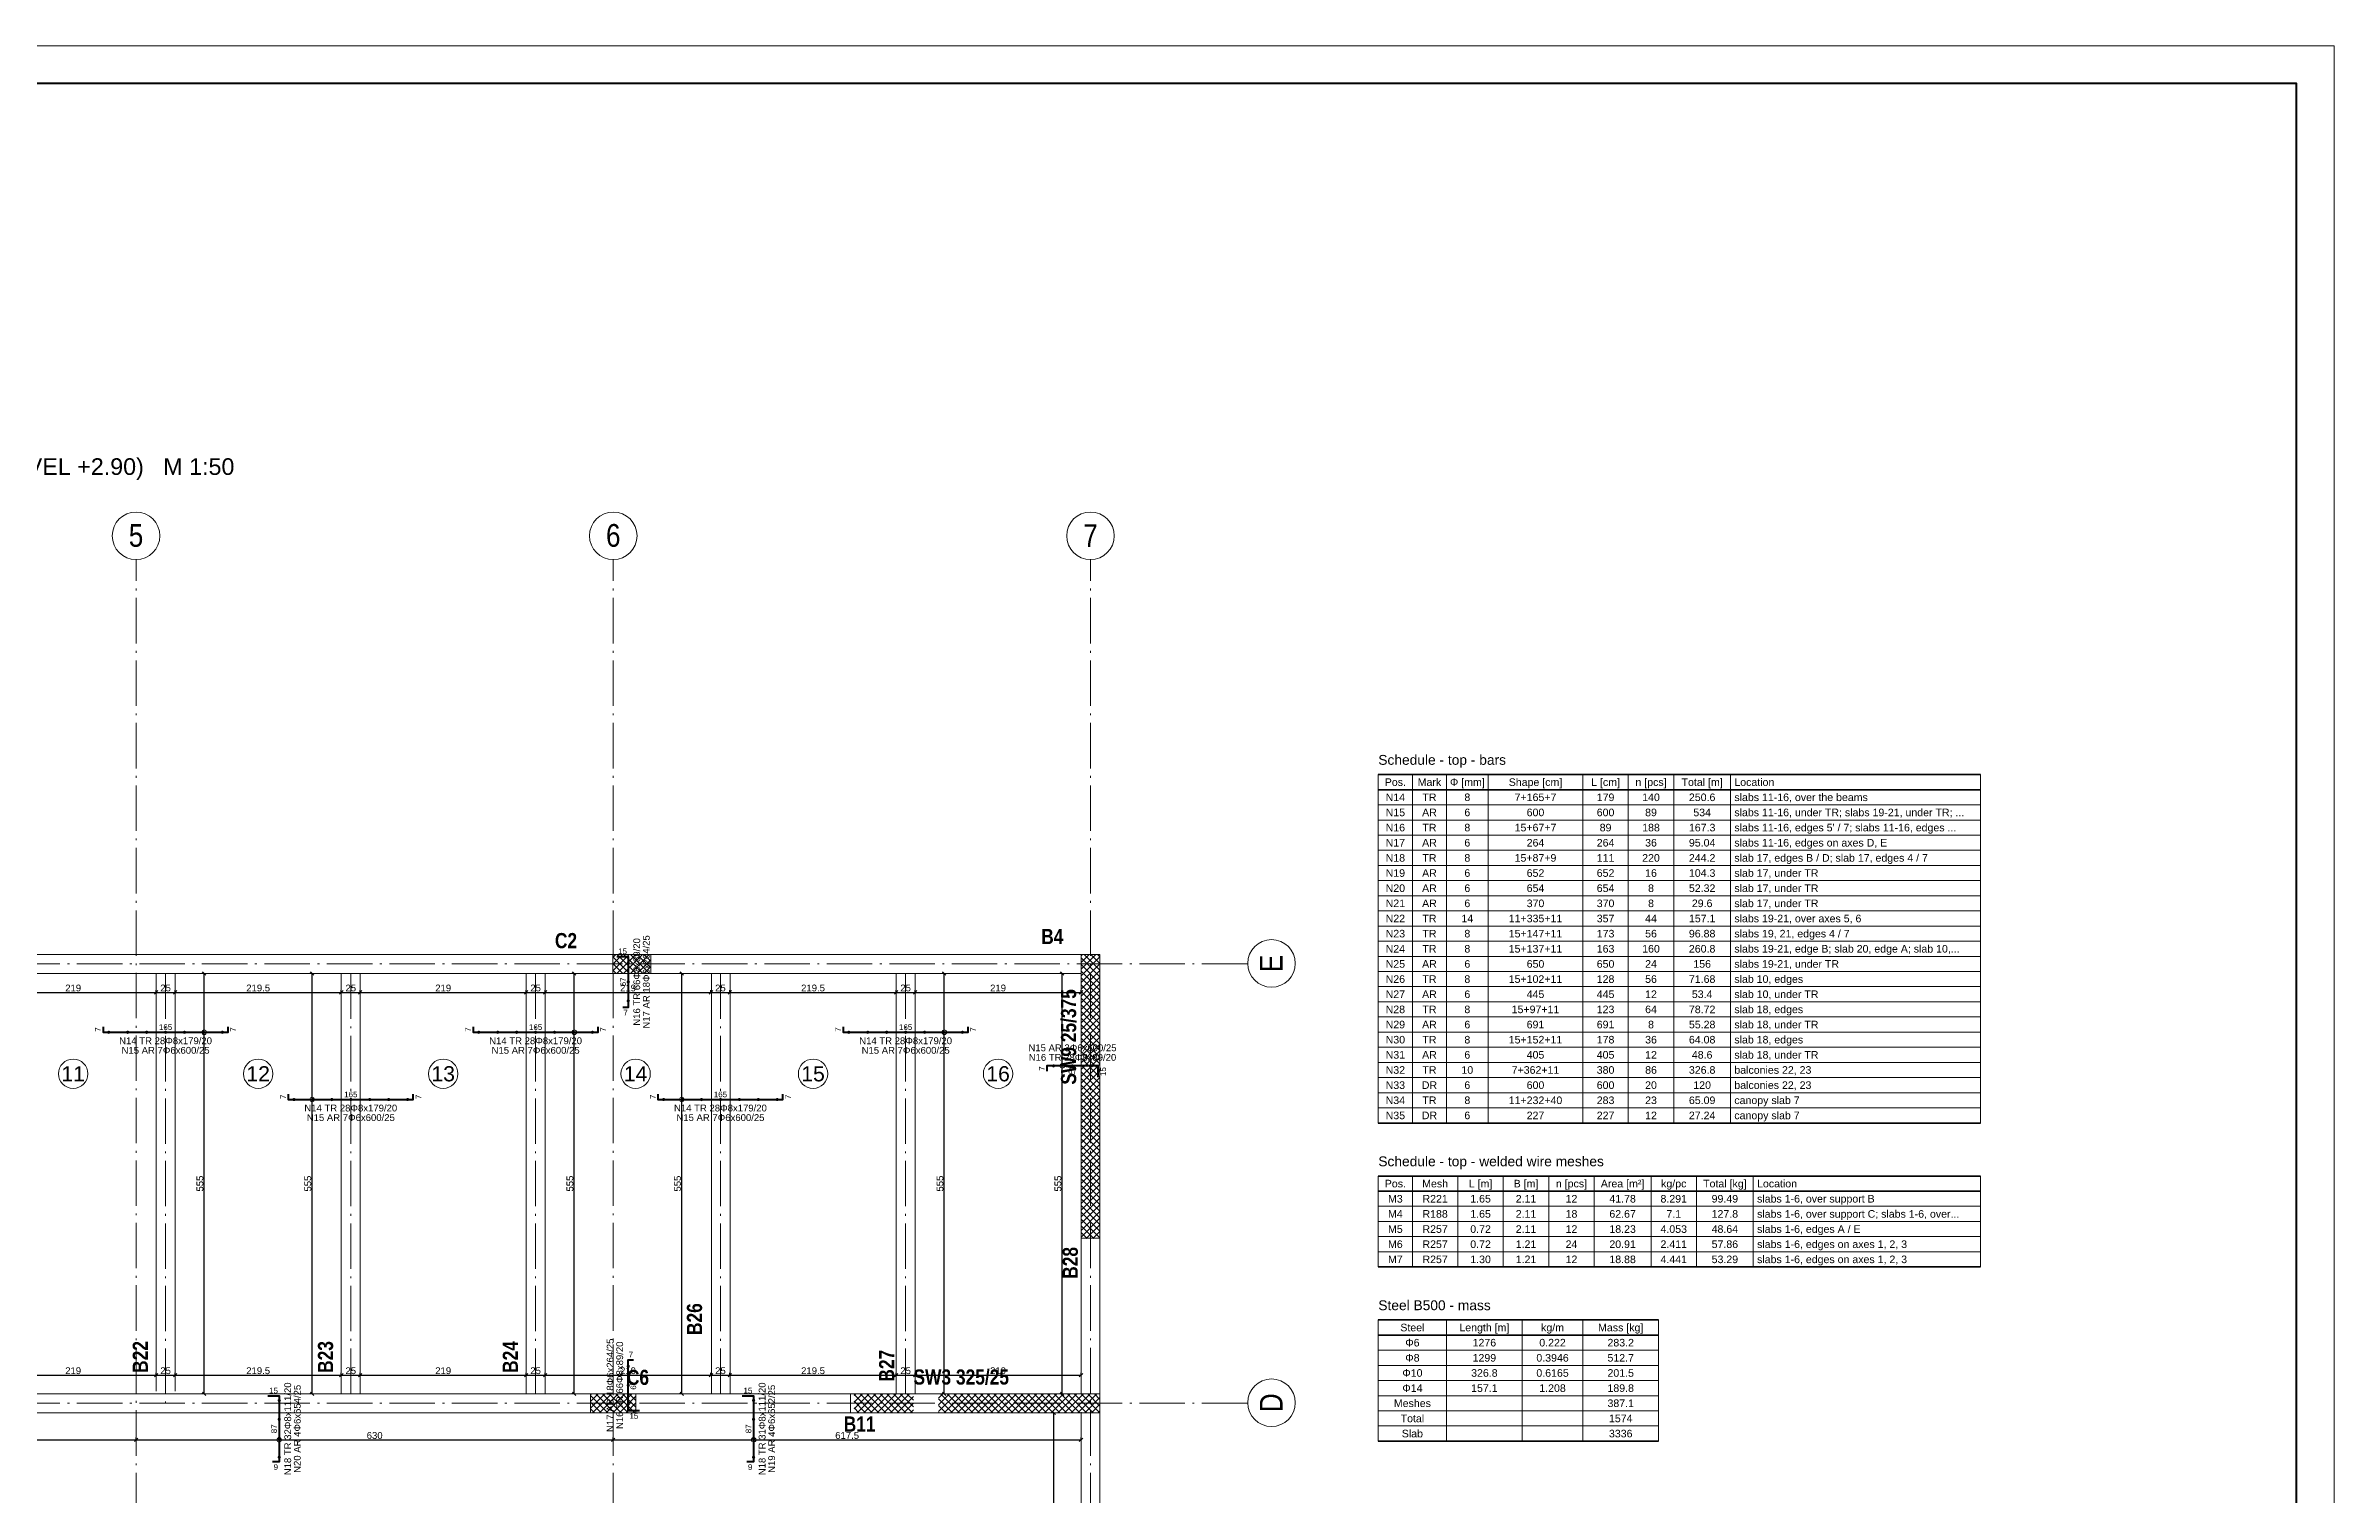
# Model space of a CAD drawing. Header units: millimetres. Extents: x -455 to 11942, y -2742 to 3320.
# Drawn here: x 8921 to 11942, y 1408 to 3320 of the extents above; entities that cross this region are included whole.
import ezdxf
from ezdxf.enums import TextEntityAlignment as Align

# ---------------------------------------------------------------- set-up
doc = ezdxf.new("R2010")
doc.units = ezdxf.units.MM
doc.linetypes.add('DASHDOT', pattern=[82.5, 60, -10, 2.5, -10])
doc.linetypes.add('Solid Line copy-002', pattern=[82.5, 60, -10, 2.5, -10])
for name, color, linetype, lineweight in [('!Column', 10, 'Continuous', 50), ('!Hatch', 70, 'Continuous', 25), ('035', 30, 'Continuous', 30), ('Osi', 70, 'DASHDOT', 25), ('R-BARS-TOP', 5, 'Continuous', 50), ('R-DIM', 3, 'Continuous', 18), ('R-TABLE', 7, 'Continuous', 18), ('R-TEXT', 7, 'Continuous', 18), ('R-TITLE', 7, 'Continuous', 35), ('SHEET', 7, 'Continuous', 35)]:
    doc.layers.add(name, color=color, linetype=linetype, lineweight=lineweight)
doc.layers.add('text', color=7, linetype='Continuous')
doc.styles.add('GENERATED_STYLE_2', font='ARIALN.TTF')
doc.styles.add('GENERATED_STYLE_3', font='ARIALNB.TTF')
doc.styles.add('RC_TEXT', font='arial.ttf')
doc.dimstyles.new('RC_DIM', dxfattribs={"dimtxt": 9, "dimasz": 4.5, "dimexe": 3, "dimexo": 0, "dimgap": 1.2, "dimtad": 1, "dimdec": 1, "dimdsep": 46, "dimtxsty": 'RC_TEXT', "dimblk": 'OBLIQUE', "dimcen": 2.5, "dimclrd": 3, "dimclre": 3, "dimclrt": 3, "dimazin": 3, "dimtfac": 1, "dimtmove": 2, "dimatfit": 3})

# ---------------------------------------------------------------- blocks, each defined once
blk = doc.blocks.new('FORMWORK_BACKGROUND')
at = {"layer": '!Hatch', "lineweight": 13}
h = blk.add_hatch(dxfattribs=at)
h.set_pattern_fill('ANSI37', color=8, scale=50, angle=90)
h.set_pattern_definition([(135, (497715.356, -894511.977), (-4.419417382, -4.419417382), []), (225, (497715.356, -894511.977), (4.419417382, -4.419417382), [])])
h.paths.add_polyline_path([(3224.9, 2108.1), (3224.9, 2095.6), (3249.9, 2095.6), (3249.9, 2108.1)])
h.paths.add_polyline_path([(3224.9, 2120.6), (3224.9, 2108.1), (3249.9, 2108.1), (3249.9, 2120.6)])
h.paths.add_polyline_path([(3249.9, 2108.1), (3272.7, 2108.1), (3272.7, 2120.6), (3249.9, 2120.6)])
h.paths.add_polyline_path([(3249.9, 2108.1), (3249.9, 2095.6), (3272.7, 2095.6), (3272.7, 2108.1)])
h.paths.add_polyline_path([(3272.7, 2108.1), (3272.7, 2095.6), (3274.9, 2095.6), (3274.9, 2108.1)])
h.paths.add_polyline_path([(3272.7, 2120.6), (3272.7, 2108.1), (3274.9, 2108.1), (3274.9, 2120.6)])
h = blk.add_hatch(dxfattribs=at)
h.set_pattern_fill('ANSI37', color=8, scale=50)
h.set_pattern_definition([(45, (-894889.693, -493219.714), (-4.419417382, 4.419417382), []), (135, (-894889.693, -493219.714), (-4.419417382, -4.419417382), [])])
h.paths.add_polyline_path([(3855.4, 2120.6), (3842.9, 2120.6), (3842.9, 1745.6), (3855.4, 1745.6)])
h.paths.add_polyline_path([(3867.9, 2120.6), (3855.4, 2120.6), (3855.4, 1745.6), (3867.9, 1745.6)])
h = blk.add_hatch(dxfattribs=at)
h.set_pattern_fill('ANSI37', color=8, scale=50)
h.set_pattern_definition([(45, (-894824.693, -493139.714), (-4.419417382, 4.419417382), []), (135, (-894824.693, -493139.714), (-4.419417382, -4.419417382), [])])
h.paths.add_polyline_path([(3255.4, 1528), (3255.4, 1540.6), (3195.4, 1540.6), (3195.4, 1528)])
h.paths.add_polyline_path([(3195.4, 1528), (3195.4, 1515.6), (3255.4, 1515.6), (3255.4, 1528)])
h = blk.add_hatch(dxfattribs=at)
h.set_pattern_fill('ANSI37', color=8, scale=50)
h.set_pattern_definition([(45, (3585.307, 1463.786), (-4.41942, 4.41942), []), (135, (3585.307, 1463.786), (-4.41942, -4.41942), [])])
h.paths.add_polyline_path([(3654.9, 1540.6), (3621.6, 1540.6), (3621.6, 1528.1), (3654.9, 1528.1)], flags=16)
h.paths.add_polyline_path([(3654.9, 1528.1), (3621.6, 1528.1), (3621.6, 1515.6), (3649.7, 1515.6), (3654.9, 1515.6)], flags=16)
h.paths.add_polyline_path([(3855.4, 1540.6), (3543.4, 1540.6), (3543.4, 1528), (3855.4, 1528.1)])
h.paths.add_polyline_path([(3855.4, 1528.1), (3543.4, 1528), (3543.4, 1515.6), (3855.4, 1515.6)])
h.paths.add_polyline_path([(3867.9, 1540.6), (3855.4, 1540.6), (3855.4, 1528.1), (3867.9, 1528.1)])
h.paths.add_polyline_path([(3867.9, 1528.1), (3855.4, 1528.1), (3855.4, 1515.6), (3867.9, 1515.6)])
at = {"layer": '!Column', "color": 8, "lineweight": 13}
for p, q in [((3867.9, 2120.6), (3842.9, 2120.6)), ((3842.9, 2120.6), (3842.9, 1745.6)), ((3867.9, 1745.6), (3867.9, 2120.6)), ((3842.9, 1746.1), (3867.9, 1746.1)), ((3570.8, 1540.6), (3538.4, 1540.6)), ((3538.4, 1540.6), (3538.4, 1515.6)), ((3538.4, 1515.6), (3570.1, 1515.6)), ((3867.9, 1540.6), (3694.7, 1540.6)), ((3694.7, 1515.6), (3867.9, 1515.6)), ((3867.9, 1515.6), (3867.9, 1540.6))]:
    blk.add_line(p, q, dxfattribs=at)
for points in [[(3224.9, 2095.6), (3274.9, 2095.6), (3274.9, 2120.6), (3224.9, 2120.6)], [(3195.4, 1515.6), (3255.4, 1515.6), (3255.4, 1540.6), (3195.4, 1540.6)]]:
    blk.add_lwpolyline(points, close=True, dxfattribs=at)
at = {"layer": '035', "color": 8, "lineweight": 13}
for p, q in [((1977.9, 2120.6), (3867.9, 2120.6)), ((3867.9, 2120.6), (3867.9, 1539.9)), ((1977.9, 2095.6), (3842.9, 2095.6)), ((2621.9, 1544.1), (2621.9, 2095.6)), ((2646.9, 1544.1), (2646.9, 2095.6)), ((2866.4, 1540.6), (2866.4, 2095.6)), ((2891.4, 1540.6), (2891.4, 2095.6)), ((3110.4, 1540.6), (3110.4, 2095.6)), ((3135.4, 1540.6), (3135.4, 2095.6)), ((3354.9, 1540.6), (3354.9, 2095.6)), ((3379.9, 1540.6), (3379.9, 2095.6)), ((3598.9, 1540.6), (3598.9, 2095.6)), ((3623.9, 1540.6), (3623.9, 2095.6)), ((3842.9, 1540.6), (3842.9, 2096.3)), ((1977.9, 1540.6), (3867.9, 1540.6)), ((1977.9, 1515.6), (3842.9, 1515.6)), ((3842.9, 1199.1), (3842.9, 1516.3)), ((3867.9, 535.9), (3867.9, 1516.3))]:
    blk.add_line(p, q, dxfattribs=at)
at = {"layer": 'Osi', "color": 8, "linetype": 'Solid Line copy-002', "lineweight": 13}
for p, q in [((2595.4, 221.3), (2595.4, 2641.8)), ((3225.4, 221.3), (3225.4, 2641.8)), ((3855.4, 221.3), (3855.4, 2641.8)), ((124.9, 2108.1), (4063, 2108.1)), ((2634.4, 2095.6), (2634.4, 1528.8)), ((2878.9, 2095.6), (2878.9, 1540.6)), ((3122.9, 2095.6), (3122.9, 1540.6)), ((3366.9, 2095.6), (3366.9, 1540.6)), ((3611.4, 2095.6), (3611.4, 1540.6)), ((124.9, 1528.1), (4063, 1528.1))]:
    blk.add_line(p, q, dxfattribs=at)
at = {"layer": 'Osi', "color": 8, "linetype": 'Continuous', "lineweight": 13}
for centre in [(2595.4, 2673.3), (3225.4, 2673.3), (3855.4, 2673.3), (4094.4, 2108.8), (4094.4, 1528.8)]:
    blk.add_circle(centre, 31.4, dxfattribs=at)
at = {"layer": 'text', "color": 8, "linetype": 'Continuous', "lineweight": 13}
for s, insert, char_height, attachment_point, style in [('5', (2595.4, 2673.6), 30, 5, 'GENERATED_STYLE_2'), ('6', (3225.4, 2673.6), 30, 5, 'GENERATED_STYLE_2'), ('7', (3855.4, 2673.6), 30, 5, 'GENERATED_STYLE_2'), ('C2', (3163, 2148.9), 20, 2, 'GENERATED_STYLE_3'), ('B4', (3805, 2154.3), 20, 2, 'GENERATED_STYLE_3'), ('C6', (3258, 1572.3), 20, 2, 'GENERATED_STYLE_3'), ('SW3 325/25', (3684.8, 1572.8), 20, 2, 'GENERATED_STYLE_3'), ('B11', (3550.7, 1510.7), 20, 2, 'GENERATED_STYLE_3')]:
    blk.add_mtext(s, dxfattribs=dict(at, insert=insert, char_height=char_height, attachment_point=attachment_point, style=style))
at = {"layer": 'text', "color": 8, "linetype": 'Continuous', "lineweight": 13, "rotation": 90}
for s, insert, char_height, attachment_point, style in [('E', (4094, 2108.8), 30, 5, 'GENERATED_STYLE_2'), ('SW9 25/375', (3816.5, 2011.8), 20, 2, 'GENERATED_STYLE_3'), ('B28', (3818.7, 1713.4), 20, 2, 'GENERATED_STYLE_3'), ('B26', (3322.6, 1639.2), 20, 2, 'GENERATED_STYLE_3'), ('B22', (2591, 1589.2), 20, 2, 'GENERATED_STYLE_3'), ('B23', (2835.5, 1589.2), 20, 2, 'GENERATED_STYLE_3'), ('B24', (3079.5, 1589.2), 20, 2, 'GENERATED_STYLE_3'), ('B27', (3576.3, 1577.7), 20, 2, 'GENERATED_STYLE_3'), ('D', (4094, 1528.8), 30, 5, 'GENERATED_STYLE_2')]:
    blk.add_mtext(s, dxfattribs=dict(at, insert=insert, char_height=char_height, attachment_point=attachment_point, style=style))
blk = doc.blocks.new('_Oblique')
at = {"color": 0, "linetype": 'ByBlock', "lineweight": -2}
blk.add_line((-0.5, -0.5), (0.5, 0.5), dxfattribs=at)

msp = doc.modelspace()

# ---------------------------------------------------------------- hatches: boundary and pattern name
at = {"layer": 'R-BARS-TOP'}
h = msp.add_hatch(color=7, dxfattribs=at)
h.dxf.hatch_style = 1
edge = h.paths.add_edge_path()
edge.add_arc((9690.15, 2109.35), 2.2, 0, 360)
h = msp.add_hatch(color=7, dxfattribs=at)
h.dxf.hatch_style = 1
edge = h.paths.add_edge_path()
edge.add_arc((9690.15, 2084.35), 2.2, 0, 360)
h = msp.add_hatch(color=7, dxfattribs=at)
h.dxf.hatch_style = 1
edge = h.paths.add_edge_path()
edge.add_arc((9690.15, 2059.35), 2.2, 0, 360)
h = msp.add_hatch(color=7, dxfattribs=at)
h.dxf.hatch_style = 1
edge = h.paths.add_edge_path()
edge.add_arc((9004.4, 2017.9), 2.2, 0, 360)
h = msp.add_hatch(color=7, dxfattribs=at)
h.dxf.hatch_style = 1
edge = h.paths.add_edge_path()
edge.add_arc((9029.4, 2017.9), 2.2, 0, 360)
h = msp.add_hatch(color=7, dxfattribs=at)
h.dxf.hatch_style = 1
edge = h.paths.add_edge_path()
edge.add_arc((9054.4, 2017.9), 2.2, 0, 360)
h = msp.add_hatch(color=7, dxfattribs=at)
h.dxf.hatch_style = 1
edge = h.paths.add_edge_path()
edge.add_arc((9079.4, 2017.9), 2.2, 0, 360)
h = msp.add_hatch(color=7, dxfattribs=at)
h.dxf.hatch_style = 1
edge = h.paths.add_edge_path()
edge.add_arc((9104.4, 2017.9), 2.2, 0, 360)
h = msp.add_hatch(color=7, dxfattribs=at)
h.dxf.hatch_style = 1
edge = h.paths.add_edge_path()
edge.add_arc((9129.4, 2017.9), 2.2, 0, 360)
h = msp.add_hatch(color=7, dxfattribs=at)
h.dxf.hatch_style = 1
edge = h.paths.add_edge_path()
edge.add_arc((9154.4, 2017.9), 2.2, 0, 360)
h = msp.add_hatch(color=7, dxfattribs=at)
h.dxf.hatch_style = 1
edge = h.paths.add_edge_path()
edge.add_arc((9492.9, 2017.9), 2.2, 0, 360)
h = msp.add_hatch(color=7, dxfattribs=at)
h.dxf.hatch_style = 1
edge = h.paths.add_edge_path()
edge.add_arc((9517.9, 2017.9), 2.2, 0, 360)
h = msp.add_hatch(color=7, dxfattribs=at)
h.dxf.hatch_style = 1
edge = h.paths.add_edge_path()
edge.add_arc((9542.9, 2017.9), 2.2, 0, 360)
h = msp.add_hatch(color=7, dxfattribs=at)
h.dxf.hatch_style = 1
edge = h.paths.add_edge_path()
edge.add_arc((9567.9, 2017.9), 2.2, 0, 360)
h = msp.add_hatch(color=7, dxfattribs=at)
h.dxf.hatch_style = 1
edge = h.paths.add_edge_path()
edge.add_arc((9592.9, 2017.9), 2.2, 0, 360)
h = msp.add_hatch(color=7, dxfattribs=at)
h.dxf.hatch_style = 1
edge = h.paths.add_edge_path()
edge.add_arc((9617.9, 2017.9), 2.2, 0, 360)
h = msp.add_hatch(color=7, dxfattribs=at)
h.dxf.hatch_style = 1
edge = h.paths.add_edge_path()
edge.add_arc((9642.9, 2017.9), 2.2, 0, 360)
h = msp.add_hatch(color=7, dxfattribs=at)
h.dxf.hatch_style = 1
edge = h.paths.add_edge_path()
edge.add_arc((9981.4, 2017.9), 2.2, 0, 360)
h = msp.add_hatch(color=7, dxfattribs=at)
h.dxf.hatch_style = 1
edge = h.paths.add_edge_path()
edge.add_arc((10006.4, 2017.9), 2.2, 0, 360)
h = msp.add_hatch(color=7, dxfattribs=at)
h.dxf.hatch_style = 1
edge = h.paths.add_edge_path()
edge.add_arc((10031.4, 2017.9), 2.2, 0, 360)
h = msp.add_hatch(color=7, dxfattribs=at)
h.dxf.hatch_style = 1
edge = h.paths.add_edge_path()
edge.add_arc((10056.4, 2017.9), 2.2, 0, 360)
h = msp.add_hatch(color=7, dxfattribs=at)
h.dxf.hatch_style = 1
edge = h.paths.add_edge_path()
edge.add_arc((10081.4, 2017.9), 2.2, 0, 360)
h = msp.add_hatch(color=7, dxfattribs=at)
h.dxf.hatch_style = 1
edge = h.paths.add_edge_path()
edge.add_arc((10106.4, 2017.9), 2.2, 0, 360)
h = msp.add_hatch(color=7, dxfattribs=at)
h.dxf.hatch_style = 1
edge = h.paths.add_edge_path()
edge.add_arc((10131.4, 2017.9), 2.2, 0, 360)
h = msp.add_hatch(color=7, dxfattribs=at)
h.dxf.hatch_style = 1
edge = h.paths.add_edge_path()
edge.add_arc((10251.65, 1973.5), 2.2, 0, 360)
h = msp.add_hatch(color=7, dxfattribs=at)
h.dxf.hatch_style = 1
edge = h.paths.add_edge_path()
edge.add_arc((10276.65, 1973.5), 2.2, 0, 360)
h = msp.add_hatch(color=7, dxfattribs=at)
h.dxf.hatch_style = 1
edge = h.paths.add_edge_path()
edge.add_arc((10301.65, 1973.5), 2.2, 0, 360)
h = msp.add_hatch(color=7, dxfattribs=at)
h.dxf.hatch_style = 1
edge = h.paths.add_edge_path()
edge.add_arc((9248.9, 1929.1), 2.2, 0, 360)
h = msp.add_hatch(color=7, dxfattribs=at)
h.dxf.hatch_style = 1
edge = h.paths.add_edge_path()
edge.add_arc((9273.9, 1929.1), 2.2, 0, 360)
h = msp.add_hatch(color=7, dxfattribs=at)
h.dxf.hatch_style = 1
edge = h.paths.add_edge_path()
edge.add_arc((9298.9, 1929.1), 2.2, 0, 360)
h = msp.add_hatch(color=7, dxfattribs=at)
h.dxf.hatch_style = 1
edge = h.paths.add_edge_path()
edge.add_arc((9323.9, 1929.1), 2.2, 0, 360)
h = msp.add_hatch(color=7, dxfattribs=at)
h.dxf.hatch_style = 1
edge = h.paths.add_edge_path()
edge.add_arc((9348.9, 1929.1), 2.2, 0, 360)
h = msp.add_hatch(color=7, dxfattribs=at)
h.dxf.hatch_style = 1
edge = h.paths.add_edge_path()
edge.add_arc((9373.9, 1929.1), 2.2, 0, 360)
h = msp.add_hatch(color=7, dxfattribs=at)
h.dxf.hatch_style = 1
edge = h.paths.add_edge_path()
edge.add_arc((9398.9, 1929.1), 2.2, 0, 360)
h = msp.add_hatch(color=7, dxfattribs=at)
h.dxf.hatch_style = 1
edge = h.paths.add_edge_path()
edge.add_arc((9736.9, 1929.1), 2.2, 0, 360)
h = msp.add_hatch(color=7, dxfattribs=at)
h.dxf.hatch_style = 1
edge = h.paths.add_edge_path()
edge.add_arc((9761.9, 1929.1), 2.2, 0, 360)
h = msp.add_hatch(color=7, dxfattribs=at)
h.dxf.hatch_style = 1
edge = h.paths.add_edge_path()
edge.add_arc((9786.9, 1929.1), 2.2, 0, 360)
h = msp.add_hatch(color=7, dxfattribs=at)
h.dxf.hatch_style = 1
edge = h.paths.add_edge_path()
edge.add_arc((9811.9, 1929.1), 2.2, 0, 360)
h = msp.add_hatch(color=7, dxfattribs=at)
h.dxf.hatch_style = 1
edge = h.paths.add_edge_path()
edge.add_arc((9836.9, 1929.1), 2.2, 0, 360)
h = msp.add_hatch(color=7, dxfattribs=at)
h.dxf.hatch_style = 1
edge = h.paths.add_edge_path()
edge.add_arc((9861.9, 1929.1), 2.2, 0, 360)
h = msp.add_hatch(color=7, dxfattribs=at)
h.dxf.hatch_style = 1
edge = h.paths.add_edge_path()
edge.add_arc((9886.9, 1929.1), 2.2, 0, 360)
h = msp.add_hatch(color=7, dxfattribs=at)
h.dxf.hatch_style = 1
edge = h.paths.add_edge_path()
edge.add_arc((9690.15, 1576.85), 2.2, 0, 360)
h = msp.add_hatch(color=7, dxfattribs=at)
h.dxf.hatch_style = 1
edge = h.paths.add_edge_path()
edge.add_arc((9690.15, 1551.85), 2.2, 0, 360)
h = msp.add_hatch(color=7, dxfattribs=at)
h.dxf.hatch_style = 1
edge = h.paths.add_edge_path()
edge.add_arc((9229.4, 1531.85), 2.2, 0, 360)
h = msp.add_hatch(color=7, dxfattribs=at)
h.dxf.hatch_style = 1
edge = h.paths.add_edge_path()
edge.add_arc((9690.15, 1526.85), 2.2, 0, 360)
h = msp.add_hatch(color=7, dxfattribs=at)
h.dxf.hatch_style = 1
edge = h.paths.add_edge_path()
edge.add_arc((9855.65, 1531.85), 2.2, 0, 360)
h = msp.add_hatch(color=7, dxfattribs=at)
h.dxf.hatch_style = 1
edge = h.paths.add_edge_path()
edge.add_arc((9229.4, 1506.85), 2.2, 0, 360)
h = msp.add_hatch(color=7, dxfattribs=at)
h.dxf.hatch_style = 1
edge = h.paths.add_edge_path()
edge.add_arc((9229.4, 1481.85), 2.2, 0, 360)
h = msp.add_hatch(color=7, dxfattribs=at)
h.dxf.hatch_style = 1
edge = h.paths.add_edge_path()
edge.add_arc((9855.65, 1506.85), 2.2, 0, 360)
h = msp.add_hatch(color=7, dxfattribs=at)
h.dxf.hatch_style = 1
edge = h.paths.add_edge_path()
edge.add_arc((9855.65, 1481.85), 2.2, 0, 360)
h = msp.add_hatch(color=7, dxfattribs=at)
h.dxf.hatch_style = 1
edge = h.paths.add_edge_path()
edge.add_arc((9229.4, 1456.85), 2.2, 0, 360)
h = msp.add_hatch(color=7, dxfattribs=at)
h.dxf.hatch_style = 1
edge = h.paths.add_edge_path()
edge.add_arc((9855.65, 1456.85), 2.2, 0, 360)

# ---------------------------------------------------------------- linework, layer by layer
for points in [[(9675.15, 2118.1), (9690.15, 2118.1), (9690.15, 2050.6), (9683.15, 2050.6)], [(8996.9, 2024.9), (8996.9, 2017.9), (9161.9, 2017.9), (9161.9, 2024.9)], [(9485.4, 2024.9), (9485.4, 2017.9), (9650.4, 2017.9), (9650.4, 2024.9)], [(9973.9, 2024.9), (9973.9, 2017.9), (10138.9, 2017.9), (10138.9, 2024.9)], [(10310.4, 1958.5), (10310.4, 1973.5), (10242.9, 1973.5), (10242.9, 1966.5)], [(9241.4, 1936.1), (9241.4, 1929.1), (9406.4, 1929.1), (9406.4, 1936.1)], [(9729.4, 1936.1), (9729.4, 1929.1), (9894.4, 1929.1), (9894.4, 1936.1)], [(9705.15, 1518.1), (9690.15, 1518.1), (9690.15, 1585.6), (9697.15, 1585.6)], [(9214.4, 1538.1), (9229.4, 1538.1), (9229.4, 1450.6), (9220.4, 1450.6)], [(9840.65, 1538.1), (9855.65, 1538.1), (9855.65, 1450.6), (9846.65, 1450.6)]]:
    msp.add_lwpolyline(points, dxfattribs=at)
at = {"layer": 'R-DIM'}
for centre in [(9130.4, 2017.9), (9618.9, 2017.9), (10107.4, 2017.9), (10263.15, 1973.5), (9272.9, 1929.1), (9760.9, 1929.1), (9229.4, 1479.85), (9855.65, 1479.85)]:
    msp.add_circle(centre, 3, dxfattribs=at)
at = {"layer": 'R-TABLE', "lineweight": 35}
for p, q in [((10680.4, 2358.1), (11475.4, 2358.1)), ((10680.4, 2338.1), (11475.4, 2338.1)), ((10680.4, 1898.1), (11475.4, 1898.1)), ((10680.4, 1828.1), (11475.4, 1828.1)), ((10680.4, 1808.1), (11475.4, 1808.1)), ((10680.4, 1708.1), (11475.4, 1708.1)), ((10680.4, 1638.1), (11050.4, 1638.1)), ((10680.4, 1618.1), (11050.4, 1618.1)), ((10680.4, 1478.1), (11050.4, 1478.1))]:
    msp.add_line(p, q, dxfattribs=at)
at = {"layer": 'R-TABLE'}
for p, q in [((10680.4, 2358.1), (10680.4, 1898.1)), ((10725.4, 2358.1), (10725.4, 1898.1)), ((10770.4, 2358.1), (10770.4, 1898.1)), ((10825.4, 2358.1), (10825.4, 1898.1)), ((10950.4, 2358.1), (10950.4, 1898.1)), ((11010.4, 2358.1), (11010.4, 1898.1)), ((11070.4, 2358.1), (11070.4, 1898.1)), ((11145.4, 2358.1), (11145.4, 1898.1)), ((11475.4, 2358.1), (11475.4, 1898.1)), ((10680.4, 1828.1), (10680.4, 1708.1)), ((10725.4, 1828.1), (10725.4, 1708.1)), ((10785.4, 1828.1), (10785.4, 1708.1)), ((10845.4, 1828.1), (10845.4, 1708.1)), ((10905.4, 1828.1), (10905.4, 1708.1)), ((10965.4, 1828.1), (10965.4, 1708.1)), ((11040.4, 1828.1), (11040.4, 1708.1)), ((11100.4, 1828.1), (11100.4, 1708.1)), ((11175.4, 1828.1), (11175.4, 1708.1)), ((11475.4, 1828.1), (11475.4, 1708.1)), ((10680.4, 1638.1), (10680.4, 1478.1)), ((10770.4, 1638.1), (10770.4, 1478.1)), ((10870.4, 1638.1), (10870.4, 1478.1)), ((10950.4, 1638.1), (10950.4, 1478.1)), ((11050.4, 1638.1), (11050.4, 1478.1))]:
    msp.add_line(p, q, dxfattribs=at)
at = {"layer": 'R-TABLE', "lineweight": 13}
for p, q in [((10680.4, 2318.1), (11475.4, 2318.1)), ((10680.4, 2298.1), (11475.4, 2298.1)), ((10680.4, 2278.1), (11475.4, 2278.1)), ((10680.4, 2258.1), (11475.4, 2258.1)), ((10680.4, 2238.1), (11475.4, 2238.1)), ((10680.4, 2218.1), (11475.4, 2218.1)), ((10680.4, 2198.1), (11475.4, 2198.1)), ((10680.4, 2178.1), (11475.4, 2178.1)), ((10680.4, 2158.1), (11475.4, 2158.1)), ((10680.4, 2138.1), (11475.4, 2138.1)), ((10680.4, 2118.1), (11475.4, 2118.1)), ((10680.4, 2098.1), (11475.4, 2098.1)), ((10680.4, 2078.1), (11475.4, 2078.1)), ((10680.4, 2058.1), (11475.4, 2058.1)), ((10680.4, 2038.1), (11475.4, 2038.1)), ((10680.4, 2018.1), (11475.4, 2018.1)), ((10680.4, 1998.1), (11475.4, 1998.1)), ((10680.4, 1978.1), (11475.4, 1978.1)), ((10680.4, 1958.1), (11475.4, 1958.1)), ((10680.4, 1938.1), (11475.4, 1938.1)), ((10680.4, 1918.1), (11475.4, 1918.1)), ((10680.4, 1788.1), (11475.4, 1788.1)), ((10680.4, 1768.1), (11475.4, 1768.1)), ((10680.4, 1748.1), (11475.4, 1748.1)), ((10680.4, 1728.1), (11475.4, 1728.1)), ((10680.4, 1598.1), (11050.4, 1598.1)), ((10680.4, 1578.1), (11050.4, 1578.1)), ((10680.4, 1558.1), (11050.4, 1558.1)), ((10680.4, 1538.1), (11050.4, 1538.1)), ((10680.4, 1518.1), (11050.4, 1518.1)), ((10680.4, 1498.1), (11050.4, 1498.1))]:
    msp.add_line(p, q, dxfattribs=at)
at = {"layer": 'R-TEXT'}
for centre in [(8957.4, 1963.1), (9201.65, 1963.1), (9445.9, 1963.1), (9699.9, 1963.1), (9934.15, 1963.1), (10178.4, 1963.1)]:
    msp.add_circle(centre, 19.4, dxfattribs=at)
at = {"layer": 'SHEET', "color": 7, "lineweight": 13}
msp.add_lwpolyline([(5997.35, -884.77), (11942.35, -884.77), (11942.35, 3320.23), (5997.35, 3320.23)], close=True, dxfattribs=at)
at = {"layer": 'SHEET', "color": 7, "lineweight": 50}
msp.add_lwpolyline([(6097.35, -834.77), (11892.35, -834.77), (11892.35, 3270.23), (6097.35, 3270.23)], close=True, dxfattribs=at)

# ---------------------------------------------------------------- block references
msp.add_blockref('FORMWORK_BACKGROUND', (6445, 0))

# ---------------------------------------------------------------- texts
at = {"layer": 'R-TABLE', "style": 'RC_TEXT'}
for s, p in [('Schedule - top - bars', (10680.4, 2367.1)), ('Schedule - top - welded wire meshes', (10680.4, 1837.1)), ('Steel B500 - mass', (10680.4, 1647.1))]:
    msp.add_text(s, height=13, dxfattribs=at).set_placement(p, align=Align.BOTTOM_LEFT)
for s, p in [('Pos.', (10702.9, 2348.1)), ('N14', (10702.9, 2328.1)), ('Mark', (10747.9, 2348.1)), ('TR', (10747.9, 2328.1)), ('Φ [mm]', (10797.9, 2348.1)), ('8', (10797.9, 2328.1)), ('Shape [cm]', (10887.9, 2348.1)), ('7+165+7', (10887.9, 2328.1)), ('L [cm]', (10980.4, 2348.1)), ('179', (10980.4, 2328.1)), ('n [pcs]', (11040.4, 2348.1)), ('140', (11040.4, 2328.1)), ('Total [m]', (11107.9, 2348.1)), ('250.6', (11107.9, 2328.1)), ('N15', (10702.9, 2308.1)), ('AR', (10747.9, 2308.1)), ('6', (10797.9, 2308.1)), ('600', (10887.9, 2308.1)), ('600', (10980.4, 2308.1)), ('89', (11040.4, 2308.1)), ('534', (11107.9, 2308.1)), ('N16', (10702.9, 2288.1)), ('N17', (10702.9, 2268.1)), ('AR', (10747.9, 2268.1)), ('TR', (10747.9, 2288.1)), ('8', (10797.9, 2288.1)), ('6', (10797.9, 2268.1)), ('15+67+7', (10887.9, 2288.1)), ('264', (10887.9, 2268.1)), ('264', (10980.4, 2268.1)), ('89', (10980.4, 2288.1)), ('188', (11040.4, 2288.1)), ('36', (11040.4, 2268.1)), ('95.04', (11107.9, 2268.1)), ('167.3', (11107.9, 2288.1)), ('N18', (10702.9, 2248.1)), ('TR', (10747.9, 2248.1)), ('8', (10797.9, 2248.1)), ('15+87+9', (10887.9, 2248.1)), ('111', (10980.4, 2248.1)), ('220', (11040.4, 2248.1)), ('244.2', (11107.9, 2248.1)), ('N19', (10702.9, 2228.1)), ('N20', (10702.9, 2208.1)), ('AR', (10747.9, 2228.1)), ('AR', (10747.9, 2208.1)), ('6', (10797.9, 2228.1)), ('6', (10797.9, 2208.1)), ('652', (10887.9, 2228.1)), ('654', (10887.9, 2208.1)), ('652', (10980.4, 2228.1)), ('654', (10980.4, 2208.1)), ('16', (11040.4, 2228.1)), ('8', (11040.4, 2208.1)), ('52.32', (11107.9, 2208.1)), ('104.3', (11107.9, 2228.1)), ('N21', (10702.9, 2188.1)), ('AR', (10747.9, 2188.1)), ('6', (10797.9, 2188.1)), ('370', (10887.9, 2188.1)), ('370', (10980.4, 2188.1)), ('8', (11040.4, 2188.1)), ('29.6', (11107.9, 2188.1)), ('N22', (10702.9, 2168.1)), ('N23', (10702.9, 2148.1)), ('TR', (10747.9, 2168.1)), ('TR', (10747.9, 2148.1)), ('14', (10797.9, 2168.1)), ('8', (10797.9, 2148.1)), ('11+335+11', (10887.9, 2168.1)), ('15+147+11', (10887.9, 2148.1)), ('357', (10980.4, 2168.1)), ('173', (10980.4, 2148.1)), ('44', (11040.4, 2168.1)), ('56', (11040.4, 2148.1)), ('96.88', (11107.9, 2148.1)), ('157.1', (11107.9, 2168.1)), ('N24', (10702.9, 2128.1)), ('TR', (10747.9, 2128.1)), ('8', (10797.9, 2128.1)), ('15+137+11', (10887.9, 2128.1)), ('163', (10980.4, 2128.1)), ('160', (11040.4, 2128.1)), ('260.8', (11107.9, 2128.1)), ('N25', (10702.9, 2108.1)), ('N26', (10702.9, 2088.1)), ('AR', (10747.9, 2108.1)), ('TR', (10747.9, 2088.1)), ('8', (10797.9, 2088.1)), ('6', (10797.9, 2108.1)), ('15+102+11', (10887.9, 2088.1)), ('650', (10887.9, 2108.1)), ('650', (10980.4, 2108.1)), ('128', (10980.4, 2088.1)), ('56', (11040.4, 2088.1)), ('24', (11040.4, 2108.1)), ('71.68', (11107.9, 2088.1)), ('156', (11107.9, 2108.1)), ('N27', (10702.9, 2068.1)), ('AR', (10747.9, 2068.1)), ('6', (10797.9, 2068.1)), ('445', (10887.9, 2068.1)), ('445', (10980.4, 2068.1)), ('12', (11040.4, 2068.1)), ('53.4', (11107.9, 2068.1)), ('N28', (10702.9, 2048.1)), ('N29', (10702.9, 2028.1)), ('AR', (10747.9, 2028.1)), ('TR', (10747.9, 2048.1)), ('8', (10797.9, 2048.1)), ('6', (10797.9, 2028.1)), ('15+97+11', (10887.9, 2048.1)), ('691', (10887.9, 2028.1)), ('691', (10980.4, 2028.1)), ('123', (10980.4, 2048.1)), ('64', (11040.4, 2048.1)), ('8', (11040.4, 2028.1)), ('55.28', (11107.9, 2028.1)), ('78.72', (11107.9, 2048.1)), ('N30', (10702.9, 2008.1)), ('TR', (10747.9, 2008.1)), ('8', (10797.9, 2008.1)), ('15+152+11', (10887.9, 2008.1)), ('178', (10980.4, 2008.1)), ('36', (11040.4, 2008.1)), ('64.08', (11107.9, 2008.1)), ('N31', (10702.9, 1988.1)), ('N32', (10702.9, 1968.1)), ('AR', (10747.9, 1988.1)), ('TR', (10747.9, 1968.1)), ('10', (10797.9, 1968.1)), ('6', (10797.9, 1988.1)), ('7+362+11', (10887.9, 1968.1)), ('405', (10887.9, 1988.1)), ('405', (10980.4, 1988.1)), ('380', (10980.4, 1968.1)), ('86', (11040.4, 1968.1)), ('12', (11040.4, 1988.1)), ('326.8', (11107.9, 1968.1)), ('48.6', (11107.9, 1988.1)), ('N33', (10702.9, 1948.1)), ('DR', (10747.9, 1948.1)), ('6', (10797.9, 1948.1)), ('600', (10887.9, 1948.1)), ('600', (10980.4, 1948.1)), ('20', (11040.4, 1948.1)), ('120', (11107.9, 1948.1)), ('N34', (10702.9, 1928.1)), ('N35', (10702.9, 1908.1)), ('TR', (10747.9, 1928.1)), ('DR', (10747.9, 1908.1)), ('8', (10797.9, 1928.1)), ('6', (10797.9, 1908.1)), ('11+232+40', (10887.9, 1928.1)), ('227', (10887.9, 1908.1)), ('283', (10980.4, 1928.1)), ('227', (10980.4, 1908.1)), ('23', (11040.4, 1928.1)), ('12', (11040.4, 1908.1)), ('65.09', (11107.9, 1928.1)), ('27.24', (11107.9, 1908.1)), ('Pos.', (10702.9, 1818.1)), ('Mesh', (10755.4, 1818.1)), ('L [m]', (10815.4, 1818.1)), ('B [m]', (10875.4, 1818.1)), ('n [pcs]', (10935.4, 1818.1)), ('Area [m²]', (11002.9, 1818.1)), ('kg/pc', (11070.4, 1818.1)), ('Total [kg]', (11137.9, 1818.1)), ('M3', (10702.9, 1798.1)), ('M4', (10702.9, 1778.1)), ('R221', (10755.4, 1798.1)), ('R188', (10755.4, 1778.1)), ('1.65', (10815.4, 1798.1)), ('1.65', (10815.4, 1778.1)), ('2.11', (10875.4, 1798.1)), ('2.11', (10875.4, 1778.1)), ('12', (10935.4, 1798.1)), ('18', (10935.4, 1778.1)), ('41.78', (11002.9, 1798.1)), ('62.67', (11002.9, 1778.1)), ('8.291', (11070.4, 1798.1)), ('7.1', (11070.4, 1778.1)), ('99.49', (11137.9, 1798.1)), ('127.8', (11137.9, 1778.1)), ('M5', (10702.9, 1758.1)), ('R257', (10755.4, 1758.1)), ('0.72', (10815.4, 1758.1)), ('2.11', (10875.4, 1758.1)), ('12', (10935.4, 1758.1)), ('18.23', (11002.9, 1758.1)), ('4.053', (11070.4, 1758.1)), ('48.64', (11137.9, 1758.1)), ('M6', (10702.9, 1738.1)), ('M7', (10702.9, 1718.1)), ('R257', (10755.4, 1738.1)), ('R257', (10755.4, 1718.1)), ('0.72', (10815.4, 1738.1)), ('1.30', (10815.4, 1718.1)), ('1.21', (10875.4, 1738.1)), ('1.21', (10875.4, 1718.1)), ('24', (10935.4, 1738.1)), ('12', (10935.4, 1718.1)), ('20.91', (11002.9, 1738.1)), ('18.88', (11002.9, 1718.1)), ('4.441', (11070.4, 1718.1)), ('2.411', (11070.4, 1738.1)), ('57.86', (11137.9, 1738.1)), ('53.29', (11137.9, 1718.1)), ('Steel', (10725.4, 1628.1)), ('Length [m]', (10820.4, 1628.1)), ('kg/m', (10910.4, 1628.1)), ('Mass [kg]', (11000.4, 1628.1)), ('Φ6', (10725.4, 1608.1)), ('1276', (10820.4, 1608.1)), ('0.222', (10910.4, 1608.1)), ('283.2', (11000.4, 1608.1)), ('Φ10', (10725.4, 1568.1)), ('Φ8', (10725.4, 1588.1)), ('326.8', (10820.4, 1568.1)), ('1299', (10820.4, 1588.1)), ('0.3946', (10910.4, 1588.1)), ('0.6165', (10910.4, 1568.1)), ('512.7', (11000.4, 1588.1)), ('201.5', (11000.4, 1568.1)), ('Φ14', (10725.4, 1548.1)), ('157.1', (10820.4, 1548.1)), ('1.208', (10910.4, 1548.1)), ('189.8', (11000.4, 1548.1)), ('Meshes', (10725.4, 1528.1)), ('Total', (10725.4, 1508.1)), ('387.1', (11000.4, 1528.1)), ('1574', (11000.4, 1508.1)), ('Slab', (10725.4, 1488.1)), ('3336', (11000.4, 1488.1))]:
    msp.add_text(s, height=10, dxfattribs=at).set_placement(p, align=Align.MIDDLE_CENTER)
for s, p in [('slabs 11-16, over the beams', (11150.4, 2328.1)), ('Location', (11150.4, 2348.1)), ('slabs 11-16, under TR; slabs 19-21, under TR; ...', (11150.4, 2308.1)), ("slabs 11-16, edges 5' / 7; slabs 11-16, edges ...", (11150.4, 2288.1)), ('slabs 11-16, edges on axes D, E', (11150.4, 2268.1)), ('slab 17, edges B / D; slab 17, edges 4 / 7', (11150.4, 2248.1)), ('slab 17, under TR', (11150.4, 2228.1)), ('slab 17, under TR', (11150.4, 2208.1)), ('slab 17, under TR', (11150.4, 2188.1)), ('slabs 19-21, over axes 5, 6', (11150.4, 2168.1)), ('slabs 19, 21, edges 4 / 7', (11150.4, 2148.1)), ('slabs 19-21, edge B; slab 20, edge A; slab 10,...', (11150.4, 2128.1)), ('slabs 19-21, under TR', (11150.4, 2108.1)), ('slab 10, edges', (11150.4, 2088.1)), ('slab 10, under TR', (11150.4, 2068.1)), ('slab 18, edges', (11150.4, 2048.1)), ('slab 18, under TR', (11150.4, 2028.1)), ('slab 18, edges', (11150.4, 2008.1)), ('slab 18, under TR', (11150.4, 1988.1)), ('balconies 22, 23', (11150.4, 1968.1)), ('canopy slab 7', (11150.4, 1928.1)), ('balconies 22, 23', (11150.4, 1948.1)), ('canopy slab 7', (11150.4, 1908.1)), ('Location', (11180.4, 1818.1)), ('slabs 1-6, over support B', (11180.4, 1798.1)), ('slabs 1-6, over support C; slabs 1-6, over...', (11180.4, 1778.1)), ('slabs 1-6, edges A / E', (11180.4, 1758.1)), ('slabs 1-6, edges on axes 1, 2, 3', (11180.4, 1738.1)), ('slabs 1-6, edges on axes 1, 2, 3', (11180.4, 1718.1))]:
    msp.add_text(s, height=10, dxfattribs=at).set_placement(p, align=Align.MIDDLE_LEFT)
at = {"layer": 'R-TEXT', "style": 'RC_TEXT'}
for s, height, p in [('N17 AR 18Φ6x264/25', 9, (9714, 2084.35)), ('N16 TR 66Φ8x89/20', 9, (9701.4, 2084.35)), ('67', 7.5, (9683.4, 2084.35)), ('7', 7.5, (8990.15, 2021.4)), ('7', 7.5, (9168.65, 2021.4)), ('7', 7.5, (9478.65, 2021.4)), ('7', 7.5, (9657.15, 2021.4)), ('7', 7.5, (9967.15, 2021.4)), ('7', 7.5, (10145.65, 2021.4)), ('7', 7.5, (10236.15, 1970)), ('15', 7.5, (10317.15, 1966)), ('7', 7.5, (9234.65, 1932.6)), ('7', 7.5, (9413.15, 1932.6)), ('7', 7.5, (9722.65, 1932.6)), ('7', 7.5, (9901.15, 1932.6)), ('N17 AR 18Φ6x264/25', 9, (9666.3, 1551.85)), ('N16 TR 66Φ8x89/20', 9, (9678.9, 1551.85)), ('N18 TR 32Φ8x111/20', 9, (9240.65, 1494.35)), ('N20 AR 4Φ6x654/25', 9, (9253.25, 1494.35)), ('67', 7.5, (9696.9, 1551.85)), ('N18 TR 31Φ8x111/20', 9, (9866.9, 1494.35)), ('N19 AR 4Φ6x652/25', 9, (9879.5, 1494.35)), ('87', 7.5, (9222.65, 1494.35)), ('87', 7.5, (9848.9, 1494.35))]:
    msp.add_text(s, height=height, rotation=90, dxfattribs=at).set_placement(p, align=Align.MIDDLE_CENTER)
for s, height, p in [('15', 7.5, (9682.65, 2124.85)), ('165', 7.5, (9079.4, 2024.65)), ('165', 7.5, (9567.9, 2024.65)), ('7', 7.5, (9686.65, 2043.85)), ('165', 7.5, (10056.4, 2024.65)), ('N14 TR 28Φ8x179/20', 9, (9079.4, 2006.65)), ('N15 AR 7Φ6x600/25', 9, (9079.4, 1994.05)), ('N14 TR 28Φ8x179/20', 9, (9567.9, 2006.65)), ('N15 AR 7Φ6x600/25', 9, (9567.9, 1994.05)), ('N14 TR 28Φ8x179/20', 9, (10056.4, 2006.65)), ('N15 AR 7Φ6x600/25', 9, (10056.4, 1994.05)), ('N15 AR 3Φ6x600/25', 9, (10276.65, 1997.35)), ('11', 20, (8957.4, 1963.1)), ('12', 20, (9201.65, 1963.1)), ('13', 20, (9445.9, 1963.1)), ('14', 20, (9699.9, 1963.1)), ('15', 20, (9934.15, 1963.1)), ('16', 20, (10178.4, 1963.1)), ('N16 TR 28Φ8x89/20', 9, (10276.65, 1984.75)), ('67', 7.5, (10276.65, 1966.75)), ('165', 7.5, (9323.9, 1935.85)), ('165', 7.5, (9811.9, 1935.85)), ('N14 TR 28Φ8x179/20', 9, (9323.9, 1917.85)), ('N15 AR 7Φ6x600/25', 9, (9323.9, 1905.25)), ('N14 TR 28Φ8x179/20', 9, (9811.9, 1917.85)), ('N15 AR 7Φ6x600/25', 9, (9811.9, 1905.25)), ('7', 7.5, (9693.65, 1592.35)), ('15', 7.5, (9221.9, 1544.85)), ('15', 7.5, (9848.15, 1544.85)), ('15', 7.5, (9697.65, 1511.35)), ('9', 7.5, (9224.9, 1443.85)), ('9', 7.5, (9851.15, 1443.85))]:
    msp.add_text(s, height=height, dxfattribs=at).set_placement(p, align=Align.MIDDLE_CENTER)
at = {"layer": 'R-TITLE', "style": 'RC_TEXT'}
msp.add_text('TOP REINFORCEMENT OF THE SLAB ABOVE THE FIRST FLOOR (LEVEL +2.90)   M 1:50', height=22, dxfattribs=at).set_placement((8532.9, 2764.67), align=Align.MIDDLE_CENTER)

# ---------------------------------------------------------------- dimensions: what is measured, and where the dimension line sits
at = {"layer": 'R-DIM'}
for base, p1, p2 in [((9130.4, 1540.6), (9130.4, 1540.6), (9130.4, 2095.6)), ((9272.9, 1540.6), (9272.9, 1540.6), (9272.9, 2095.6)), ((9618.9, 1540.6), (9618.9, 1540.6), (9618.9, 2095.6)), ((9760.9, 1540.6), (9760.9, 1540.6), (9760.9, 2095.6)), ((10107.4, 1540.6), (10107.4, 1540.6), (10107.4, 2095.6)), ((10263.15, 1540.6), (10263.15, 1540.6), (10263.15, 2095.6)), ((10252.15, 1190.6), (10252.15, 1190.6), (10252.15, 1515.6))]:
    msp.add_linear_dim(base=base, p1=p1, p2=p2, angle=90, dimstyle='RC_DIM', dxfattribs=at).render()
for base, p1, p2 in [((8847.9, 2070.6), (8847.9, 2070.6), (9066.9, 2070.6)), ((9066.9, 2070.6), (9066.9, 2070.6), (9091.9, 2070.6)), ((9091.9, 2070.6), (9091.9, 2070.6), (9311.4, 2070.6)), ((9311.4, 2070.6), (9311.4, 2070.6), (9336.4, 2070.6)), ((9336.4, 2070.6), (9336.4, 2070.6), (9555.4, 2070.6)), ((9555.4, 2070.6), (9555.4, 2070.6), (9580.4, 2070.6)), ((9580.4, 2070.6), (9580.4, 2070.6), (9799.4, 2070.6)), ((9799.4, 2070.6), (9799.4, 2070.6), (9824.4, 2070.6)), ((9824.4, 2070.6), (9824.4, 2070.6), (10043.9, 2070.6)), ((10043.9, 2070.6), (10043.9, 2070.6), (10068.9, 2070.6)), ((10068.9, 2070.6), (10068.9, 2070.6), (10287.9, 2070.6)), ((8847.9, 1565.35), (8847.9, 1565.35), (9066.9, 1565.35)), ((9066.9, 1565.35), (9066.9, 1565.35), (9091.9, 1565.35)), ((9091.9, 1565.35), (9091.9, 1565.35), (9311.4, 1565.35)), ((9311.4, 1565.35), (9311.4, 1565.35), (9336.4, 1565.35)), ((9336.4, 1565.35), (9336.4, 1565.35), (9555.4, 1565.35)), ((9555.4, 1565.35), (9555.4, 1565.35), (9580.4, 1565.35)), ((9580.4, 1565.35), (9580.4, 1565.35), (9799.4, 1565.35)), ((9799.4, 1565.35), (9799.4, 1565.35), (9824.4, 1565.35)), ((9824.4, 1565.35), (9824.4, 1565.35), (10043.9, 1565.35)), ((10043.9, 1565.35), (10043.9, 1565.35), (10068.9, 1565.35)), ((10068.9, 1565.35), (10068.9, 1565.35), (10287.9, 1565.35)), ((8422.9, 1479.85), (8422.9, 1479.85), (9040.4, 1479.85)), ((9040.4, 1479.85), (9040.4, 1479.85), (9670.4, 1479.85)), ((9670.4, 1479.85), (9670.4, 1479.85), (10287.9, 1479.85))]:
    msp.add_linear_dim(base=base, p1=p1, p2=p2, dimstyle='RC_DIM', dxfattribs=at).render()

doc.saveas('drawing.dxf')
